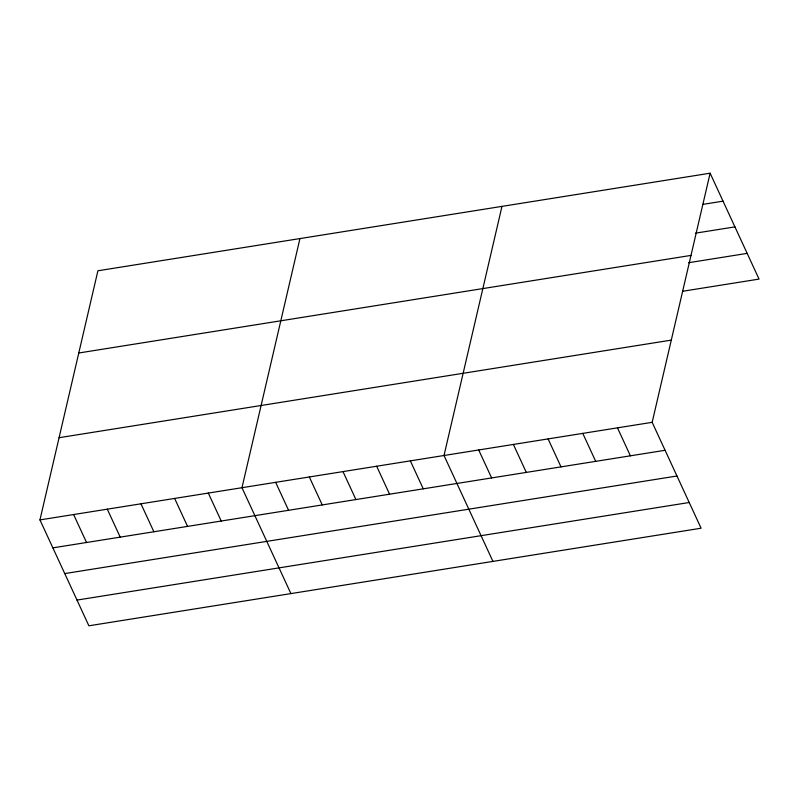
<?xml version="1.0" encoding="UTF-8"?>
<svg xmlns="http://www.w3.org/2000/svg" width="799" height="799" viewBox="0 0 799 799"><rect width="100%" height="100%" fill="white"/><g stroke="black" fill="none" stroke-linecap="round" stroke-linejoin="round"><path stroke-width="1.2" d="M710.121 173.203L652.164 422.321L701.093 528.219L88.879 625.797L39.95 519.909L97.907 270.781L710.121 173.203L759.05 279.091L682.486 291.295M299.935 238.581L241.977 487.71L290.906 593.597M501.972 206.382L444.014 455.5L492.943 561.397M702.701 204.404L723.035 201.158M695.45 233.168L734.92 226.876M78.781 352.998L690.995 255.41M688.548 262.721L747.165 253.373M59.076 437.702L671.29 340.114M39.95 519.909L652.164 422.321M52.864 547.864L665.088 450.286M64.749 573.582L676.973 476.004M76.994 600.079L689.207 502.501M617.477 427.855L630.391 455.81M582.781 433.388L595.704 461.343M548.094 438.911L561.008 466.876M513.397 444.444L526.311 472.399M478.701 449.977L491.625 477.932M410.336 460.873L423.26 488.828M376.669 466.236L389.582 494.191M343.001 471.61L355.915 499.565M309.323 476.973L322.247 504.928M275.655 482.336L288.569 510.291M208.309 493.073L221.223 521.028M174.641 498.436L187.555 526.401M140.964 503.809L153.887 531.764M107.296 509.173L120.21 537.128M73.618 514.546L86.542 542.501"/></g></svg>
